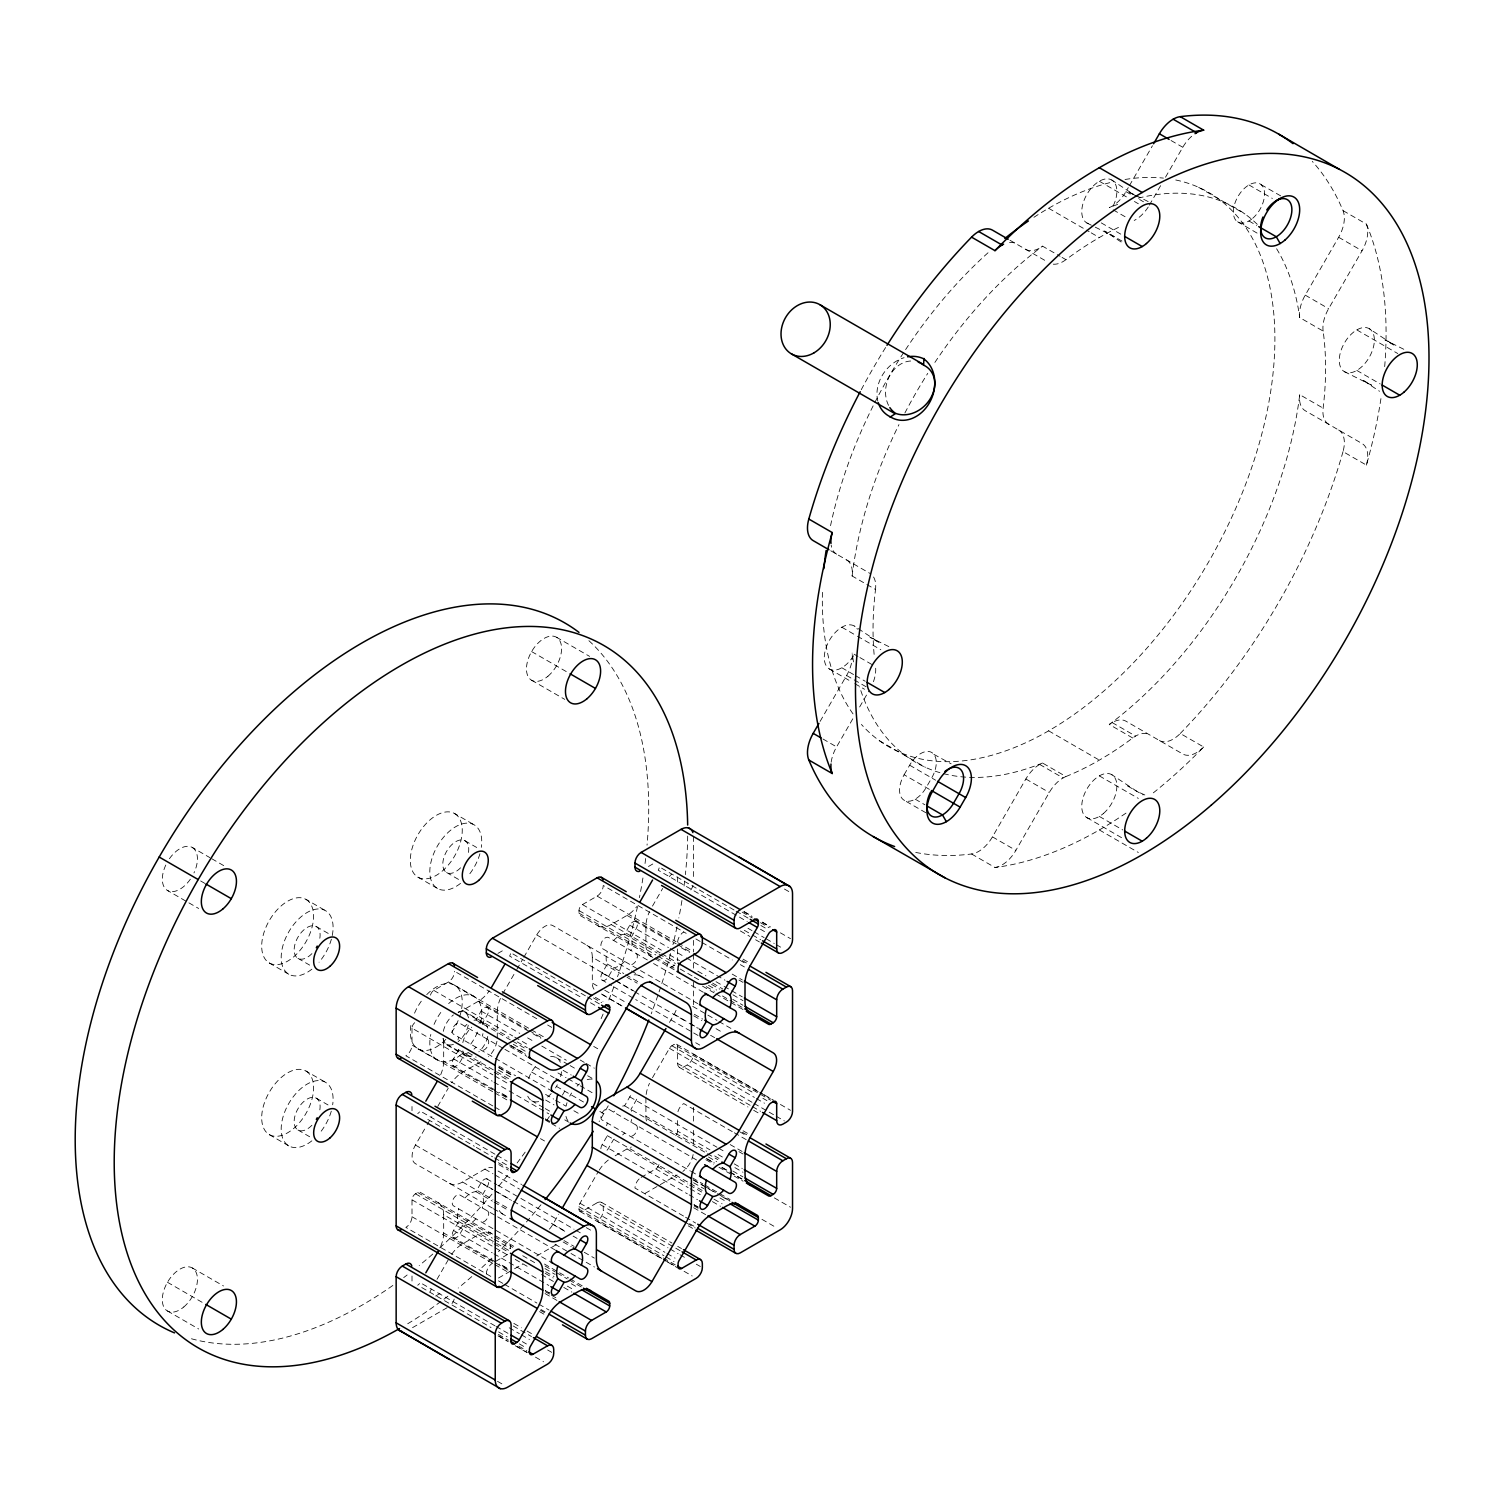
<?xml version="1.0" encoding="UTF-8"?>
<svg xmlns="http://www.w3.org/2000/svg" width="1504" height="1504" viewBox="0 0 1504 1504"><rect width="100%" height="100%" fill="white"/><g stroke="black" fill="none" stroke-linecap="round" stroke-linejoin="round"><path stroke-width="0.75" stroke-dasharray="5 3.75" d="M467.932 1052.913A18.368 10.603 -60 0 1 464.999 1053.496L459.829 1062.463A6.298 3.647 -60 0 1 453.531 1066.11A6.298 3.647 -60 0 1 453.531 1058.816L458.701 1049.867A18.368 10.603 -60 0 1 457.742 1047.047M474.023 1020.276A18.368 10.603 -60 0 1 475.941 1019.994L481.111 1011.045A6.298 3.647 -60 0 1 487.428 1007.398A6.298 3.647 -60 0 1 487.428 1014.692L482.239 1023.641A18.368 10.603 -60 0 1 482.634 1024.506M492.278 1208.032L415.424 1163.664A16.112 9.306 -60 0 1 415.424 1145.052L425.989 1126.759M427.155 1124.729L431.855 1116.588M437.72 1106.436L448.286 1088.125M502.693 993.881L515.609 971.509M516.793 969.478L522.659 959.326M523.824 957.277L536.74 934.924A16.112 9.306 -60 0 1 552.852 925.618L629.706 969.986M475.941 1218.823A18.368 10.603 -60 0 1 464.999 1225.14L459.829 1234.107A6.298 3.647 -60 0 1 453.531 1237.736A6.298 3.647 -60 0 1 453.531 1230.46L458.701 1221.511A18.368 10.603 -60 0 1 458.701 1208.878M464.999 1197.955A18.368 10.603 -60 0 1 475.941 1191.638L481.111 1182.689A6.298 3.647 -60 0 1 487.428 1179.042A6.298 3.647 -60 0 1 487.428 1186.318L482.239 1195.285A18.368 10.603 -60 0 1 482.239 1207.9M624.592 961.376A18.368 10.603 -60 0 1 613.651 967.692L608.481 976.641A6.298 3.647 -60 0 1 602.164 980.288A6.298 3.647 -60 0 1 602.164 972.994L607.334 964.045A18.368 10.603 -60 0 1 607.334 951.412M613.651 940.489A18.368 10.603 -60 0 1 624.592 934.172L629.762 925.223A6.298 3.647 -60 0 1 636.06 921.576A6.298 3.647 -60 0 1 636.06 928.87L630.89 937.819A18.368 10.603 -60 0 1 630.89 950.453M437.006 1279.302L449.452 1257.739M652.473 906.104L662.662 888.469M820.112 721.394L846.602 675.503A27.58 15.924 -60 0 0 852.11 653.074L857.957 656.44M1117.66 204.412A320.014 184.766 -60 0 0 1109.294 207.608A27.58 15.924 -60 0 0 1125.97 191.647L1128.263 187.643M1129.41 185.65L1152.459 145.738M549.355 1229.182A16.112 9.306 -60 0 0 552.852 1224.406L558.717 1214.236M669.468 1022.4L674.168 1014.279A16.112 9.306 -60 0 0 676.18 1009.955M600.867 1148.755A6.298 3.647 -60 0 1 602.164 1144.638L607.334 1135.689A18.368 10.603 -60 0 1 606.638 1133.884M622.656 1106.098A18.368 10.603 -60 0 1 624.592 1105.816L629.762 1096.867A6.298 3.647 -60 0 1 632.018 1094.16M831.167 762.19A27.58 15.924 -60 0 1 836.6 746.886L853.877 716.938M859.649 706.974L868.861 691.013M1149.376 205.146L1160.881 185.199M1165.506 177.209L1182.783 147.279A27.58 15.924 -60 0 1 1192.014 135.98M680.109 1250.708L597.126 1202.786L582.443 1211.246A4.907 2.839 -60 0 1 578.984 1209.254L578.984 1206.697A4.907 2.839 -60 0 1 579.999 1203.275L598.103 1171.917M652.473 1077.729L669.449 1048.344A4.907 2.839 -60 0 1 671.893 1045.75L674.112 1044.472L770.612 1100.195M904.13 774.767L909.638 765.198A22.071 12.746 -60 0 1 931.709 752.47A22.071 12.746 -60 0 1 931.709 777.944L926.201 787.513A22.071 12.746 -60 0 1 904.13 800.241A22.071 12.746 -60 0 1 904.13 774.767L929.472 789.412M915.729 852.43A405.535 234.135 -60 0 0 971.565 853.971A27.58 15.924 -60 0 0 992.452 836.863L1025.86 778.997A27.58 15.924 -60 0 1 1042.535 763.017L1065.941 776.534A320.014 184.766 -60 0 0 1132.7 737.994A27.58 15.924 -60 0 1 1149.376 734.723M1328.634 424.241A27.58 15.924 -60 0 1 1323.125 408.148A320.014 184.766 -60 0 0 1323.125 331.068L1299.719 317.57A27.58 15.924 -60 0 1 1305.228 295.141L1338.635 237.275A27.58 15.924 -60 0 0 1343.016 210.616A405.535 234.135 -60 0 0 1312.278 161.379M971.565 853.971L994.971 867.488A27.58 15.924 -60 0 0 1015.858 850.38L1049.266 792.514A27.58 15.924 -60 0 1 1065.941 776.534M1323.125 331.068A27.58 15.924 -60 0 1 1328.634 308.658L1362.041 250.792A27.58 15.924 -60 0 0 1366.422 224.134L1343.016 210.616M430.501 995.14A4.907 2.839 -60 0 1 433.81 990.403L448.474 981.943A8.686 5.02 -60 0 0 454.622 971.302M497.974 953.367L505.306 949.137M652.811 957.428L579.999 915.41A4.907 2.839 -60 0 1 578.984 913.154L578.984 910.597A4.907 2.839 -60 0 1 582.443 904.581L597.126 896.121A8.686 5.02 -60 0 0 603.254 885.48L686.181 933.345M648.45 866.492L655.782 862.262M458.231 1012.286A26.207 15.134 -60 0 0 462.555 1010.368L478.385 1001.232A26.207 15.134 -60 0 0 489.289 990.854M598.103 925.844A26.207 15.134 -60 0 0 611.207 924.546L627.036 915.41A26.207 15.134 -60 0 0 636.718 906.668M480.829 1061.73L462.555 1072.277A26.207 15.134 -60 0 0 451.67 1082.636M490.812 1276.426L405.854 1227.396A8.686 5.02 -60 0 0 412.002 1216.736L412.002 1199.816A4.907 2.839 -60 0 1 415.48 1193.8L417.698 1192.522A4.907 2.839 -60 0 1 420.142 1192.277L513.729 1246.308M449.452 1183.31A26.207 15.134 -60 0 0 462.555 1182.012L484.89 1169.116A17.522 10.114 -60 0 1 492.616 1167.781M758.148 1091.622L693.438 1054.266A8.686 5.02 -60 0 1 687.29 1064.907L683.737 1066.956A8.686 5.02 -60 0 1 677.59 1063.422L677.59 1046.483A4.907 2.839 -60 0 0 674.112 1044.472M615.155 1155.805L627.036 1148.943A26.207 15.134 -60 0 1 631.36 1147.044M435.634 1296.016L441.142 1292.838M507.656 1254.392A4.907 2.839 -60 0 1 507.13 1254.731L494.308 1262.138L508.39 1270.372M641.118 1177.388L655.782 1168.909A4.907 2.839 -60 0 0 659.166 1163.852M412.528 1327.656L448.474 1306.92M498.501 1278.024L512.601 1269.884M514.612 1268.737L522.659 1264.074M536.74 1255.953L556.875 1244.334M645.103 1193.386L677.063 1174.944M1144.845 794.977L1137.005 791.424L1111.738 774.654M1133.772 194.392L1127.492 191.29L1137.005 196.761L1111.738 179.991M1135.858 195.426L1148.379 201.668M1403.796 349.285L1384.996 339.942L1394.49 345.431L1369.223 328.662A24.835 14.326 -60 0 0 1339.951 354.305A24.835 14.326 -60 0 0 1361.045 367.39A24.835 14.326 -60 0 0 1369.448 328.793M1086.903 223.006L1093.182 226.126M1095.269 227.16L1114.069 236.504M1344.407 371.676L1371.554 385.174L1362.06 379.685L1379.544 391.284M888.808 646.607L870.008 637.282L879.502 642.753L854.234 625.984M933.89 754.369L951.148 763.825M925.806 812.705L904.13 800.241M1261.16 184.691L1280.882 195.971M1257.081 233.101L1236.758 221.238M498.05 1171.014L521.606 1184.494M1198.65 187.342L1244.917 214M635.29 921.313L673.867 943.459M681.575 947.877L689.509 952.464M698.025 1035.448L635.666 999.558M486.638 1007.135L531.1 1032.646M532.942 1033.699L540.876 1038.268M507.111 1097.018L499.065 1092.374M694.002 1204.779L698.025 1207.092M486.638 1178.779L496.696 1184.55M497.824 1185.19L519.35 1197.541M520.854 1198.406L574.02 1229.182M507.111 1268.662L499.065 1264.018M1248.959 184.954L1272.365 198.453M1171.071 140.53L1182.783 147.279M1338.635 237.275L1362.041 250.792M1248.959 220.994L1256.761 225.487M1125.97 191.647L1131.816 195.012M1139.618 199.524L1143.51 201.78M1305.228 295.141L1328.634 308.658M1099.33 181.232L1126.628 197.005M1134.43 201.498L1138.34 203.754M1356.815 329.902L1397.78 353.553M1113.186 209.864L1126.853 217.742M1101.266 222.893L1122.736 235.282M1356.815 370.435L1380.221 383.952M1121.965 241.072L1104.556 231.014L1122.04 242.614M1048.608 208.266L1089.178 231.691M1091.208 232.857L1099.33 237.538M1025.86 249.42A27.58 15.924 -60 0 0 1042.535 246.148L1060.094 256.282M1062.05 257.41L1065.941 259.666A320.014 184.766 -60 0 1 1121.627 225.938M1132.7 737.994L1109.294 724.477A320.014 184.766 -60 0 0 1299.719 394.65L1323.125 408.148M1010.011 240.283L1047.329 261.809M1338.635 430.012A27.58 15.924 -60 0 1 1343.016 451.614L1366.422 465.112A405.535 234.135 -60 0 0 1381.368 395.74M1159.377 740.494A27.58 15.924 -60 0 0 1180.264 733.482L1203.67 746.999A405.535 234.135 -60 0 1 1152.421 793.567M830.753 550.765L870.008 573.438M1112.17 722.578L1135.576 736.076M846.602 559.92A27.58 15.924 -60 0 1 852.11 575.994L875.516 589.512A320.014 184.766 -60 0 0 874.238 655.688M1048.608 730.831L1099.33 760.122M1127.492 785.934L1143.096 794.958M841.826 627.224L855.475 635.102M857.43 636.23L880.836 649.747M1099.33 775.895L1138.34 798.417M859.912 657.568L873.561 665.464M1039.659 764.427L1063.065 777.944M841.826 667.757L853.539 674.525M855.475 675.653L865.232 681.274M1099.33 816.428L1122.736 829.945M846.602 675.503L868.071 687.892M1025.86 778.997L1049.266 792.514M829.418 668.998L850.869 681.387M854.78 683.643L864.518 689.264M1086.903 817.668L1122.022 837.935M1099.33 829.945L1138.34 852.467M909.638 765.198L935.62 780.2M822.951 738.99L836.6 746.886M992.452 836.863L1015.858 850.38M915.165 799.15L924.904 804.79M556.442 637.226L589.606 656.383M531.608 651.57L568.681 672.965M531.608 680.24L564.771 699.379M784.449 889.052L790.521 892.549M743.991 911.518L751.605 915.917M762.321 922.102L769.954 926.502M743.991 911.819L752.094 916.481M762.208 922.328L770.292 926.99M780.407 932.837L790.521 938.665M742.168 912.12L752.282 917.966M760.498 922.704L769.164 927.724M734.084 910.014L659.26 866.812A4.907 2.839 -60 0 1 658.244 870.233L747.225 921.614M736.095 911.18L748.748 918.493M760.892 925.486L766.946 929.002M760.46 929.246L764.502 931.578M747.958 928.288L752.019 930.619M754.03 931.784L764.145 937.631M766.175 938.797L774.259 943.478M776.271 944.644L782.343 948.14M744.33 930.299L750.458 933.852M752.414 934.98L760.573 939.699M740.363 930.957L749.894 936.466M755.61 939.756L759.426 941.955M743.089 959.157L748.804 962.447M742.356 960.605L746.398 962.936M739.874 960.229L746.022 963.782M695.863 938.947L700.338 941.523M701.936 942.444L732.26 959.966M740.363 964.628L744.405 966.959M454.64 813.57A36.716 21.206 -60 0 1 443.003 870.459A36.716 21.206 -60 0 1 411.194 852.091A36.716 21.206 -60 0 1 454.64 813.57L474.136 824.831M597.126 896.121L675.992 941.654M678.022 942.82L692.178 950.998M732.185 974.103L742.299 979.95M627.036 915.41L676.255 943.835M677.59 944.606L690.411 952.013M738.953 980.025L742.995 982.375M629.762 925.223L668.415 947.539M670.201 948.573L684.602 956.882M686.388 957.916L725.041 980.232M582.443 904.581L661.328 950.133M669.412 954.796L679.526 960.642M697.8 971.189L705.902 975.87M716.017 981.698L722.07 985.195M724.101 986.38L742.299 996.87M611.207 924.546L660.068 952.765M661.76 953.743L676.255 962.109M712.652 983.127L722.766 988.974M732.88 994.802L742.995 1000.649M464.962 840.736L476.674 847.485M624.592 934.172L657.173 953.01M658.959 954.025L675.39 963.5M711.542 984.387L719.871 989.2M578.984 910.597L655.838 954.965M657.85 956.13L674.036 965.474M680.184 969.027L692.31 976.04M694.34 977.205L700.413 980.702M708.497 985.364L716.581 990.046M732.768 999.389L742.882 1005.217M578.984 913.154L653.808 956.356M655.838 957.522L674.036 968.031M706.278 986.643L714.362 991.324M722.465 995.986L742.675 1007.661M654.729 958.537L675.616 970.606M702.481 986.116L714.043 992.79M715.96 993.9L743.108 1009.579M647.34 959.947L608.481 937.5A6.298 3.647 -60 0 0 602.164 941.147A6.298 3.647 -60 0 0 602.164 948.441L698.345 1003.958M653.544 963.538L703.703 992.49M631.379 970.964L646.231 979.536M692.724 1006.364L716.976 1020.389M719.006 1021.554L731.884 1028.98M607.334 964.045L623.765 973.52M625.777 974.686L639.933 982.864M694.303 1014.26L702.631 1019.054M446.613 872.527L460.262 880.423M586.88 945.264A26.207 15.134 -60 0 1 592.313 957.277L620.626 973.614M627.036 977.318L637.151 983.146M693.776 1015.839L701.86 1020.52M716.017 1028.68L722.089 1032.195M536.74 934.924L613.594 979.292M615.606 980.458L633.804 990.967M674.168 1014.279L688.324 1022.438M690.355 1023.622L698.439 1028.285M710.565 1035.297L714.626 1037.628M602.164 972.994L614.309 980.006M616.32 981.172L632.752 990.647M634.538 991.681L687.347 1022.175M689.133 1023.209L697.461 1028.022M417.924 877.17L437.42 888.432M592.313 957.277L592.313 983.052L598.385 986.549M604.702 990.196L626.942 1003.055M695.713 1042.742L699.755 1045.073M595.34 997.34L602.972 1001.739M676.574 1044.227L762.321 1093.746M764.239 1094.837L773.752 1100.345M760.178 1092.788L770.292 1098.634M780.407 1104.462L790.521 1110.309M593.516 997.942L601.619 1002.623M585.432 995.836L510.608 952.634A4.907 2.839 -60 0 1 509.593 956.055L582.405 998.092M587.462 997.002L599.588 1004.014M671.893 1045.75L754.82 1093.634M762.904 1098.296L766.946 1100.627M590.489 1002.754L596.562 1006.251M669.449 1048.344L754.388 1097.394M756.399 1098.559L764.502 1103.222M687.29 1064.907L752.019 1102.263M754.03 1103.428L774.259 1115.103M776.271 1116.269L784.374 1120.95M677.59 1063.422L750.458 1105.496M752.414 1106.624L760.573 1111.324M679.376 1067.389L747.996 1107M753.711 1110.309L759.426 1113.599M743.089 1130.801L748.804 1134.091M593.704 1046.427L597.746 1048.758M742.356 1132.23L748.428 1135.746M739.874 1131.873L746.022 1135.426M456.633 972.468L539.56 1020.332M547.644 1025.014L551.686 1027.345M732.26 1131.61L683.737 1103.579A8.686 5.02 -60 0 0 677.646 1113.129M734.29 1132.775L746.416 1139.769M305.989 899.392A36.716 21.206 -60 0 1 294.352 956.262A36.716 21.206 -60 0 1 262.561 937.913A36.716 21.206 -60 0 1 305.989 899.392L325.503 910.653M454.64 985.214L474.136 996.475M448.474 981.943L529.37 1028.642M531.382 1029.808L545.538 1037.986M730.173 1144.582L742.299 1151.575M478.385 1001.232L526.926 1029.262M528.938 1030.428L541.76 1037.835M580.187 1060.019L584.229 1062.35M586.259 1063.516L594.343 1068.178M738.953 1151.669L742.995 1154M481.111 1011.045L519.782 1033.361M527.622 1037.892L533.939 1041.539M541.778 1046.07L566.294 1060.226M629.762 1096.867L716.957 1147.214M718.743 1148.248L725.041 1151.876M169.407 858.746A24.835 14.326 -60 0 1 192.286 847.466L209.846 857.618M211.801 858.746L225.45 866.624M556.442 1057.726L568.155 1064.475M570.091 1065.603L575.957 1068.987M587.65 1075.736L593.516 1079.12M433.81 990.403L512.676 1035.936M514.706 1037.121L528.863 1045.28M677.59 1120.574L677.59 1131.158L709.944 1149.846M718.028 1154.508L724.101 1158.005M734.215 1163.852L742.299 1168.514M462.555 1010.368L509.066 1037.234M517.169 1041.896L527.284 1047.743M645.912 1097.958L645.912 1116.231L706.598 1151.274M714.682 1155.937L720.754 1159.434M734.911 1167.612L742.995 1172.274M316.31 926.558L329.978 934.435M464.962 1012.38L484.476 1023.641M475.941 1019.994L510.326 1039.847M512.338 1041.012L526.738 1049.322M563.135 1070.34L571.238 1075.022M624.592 1105.816L705.714 1152.666M707.5 1153.7L717.859 1159.678M513.259 1044.284L525.385 1051.296M708.497 1157.008L716.581 1161.69M732.768 1171.014L742.882 1176.861M511.228 1045.675L525.385 1053.853M706.278 1158.287L714.362 1162.968M722.465 1167.63L742.675 1179.305M509.405 1044.923L525.592 1054.266M557.946 1072.954L566.03 1077.616M568.061 1078.782L578.175 1084.628M580.187 1085.794L594.343 1093.972M707.594 1159.358L713.667 1162.855M721.751 1167.536L727.823 1171.033M729.835 1172.199L741.98 1179.211M774.334 1197.88L790.521 1207.223M510.006 1046.634L526.776 1056.316M705.846 1159.697L713.498 1164.115M718.987 1167.292L743.108 1181.204M502.956 1048.232L459.829 1023.322A6.298 3.647 -60 0 0 453.531 1026.969A6.298 3.647 -60 0 0 453.531 1034.244L549.881 1089.874M504.912 1049.341L554.149 1077.785M696.559 1159.998L608.481 1109.144A6.298 3.647 -60 0 0 602.164 1112.791A6.298 3.647 -60 0 0 602.164 1120.066L690.43 1171.033M200.634 880.949L206.48 884.333M531.608 1072.051L549.167 1082.184M556.442 1086.396L583.759 1102.15M599.833 1111.437L603.743 1113.693M691.163 1171.447L698.345 1175.602M498.802 1066.054L515.571 1075.736M692.724 1178.008L702.819 1183.855M704.756 1184.964L730.06 1199.572M499.046 1067.558L513.202 1075.717M545.557 1094.404L553.641 1099.067M555.672 1100.251L565.786 1106.079M573.87 1110.76L579.942 1114.257M693.194 1179.644L703.289 1185.472M705.32 1186.656L715.434 1192.484M717.446 1193.65L729.59 1200.662M761.945 1219.33L776.102 1227.508M498.595 1067.596L512.751 1075.755M693.626 1180.208L713.855 1191.882M721.939 1196.545L730.042 1201.207M468.064 1052.518L476.148 1057.199M498.388 1070.04L510.533 1077.033M693.626 1182.764L703.74 1188.592M719.927 1197.936L725.981 1201.433M458.701 1049.867L509.499 1079.195M545.67 1100.063L553.998 1104.876M607.334 1135.689L688.475 1182.52M690.261 1183.554L702.631 1190.698M297.961 958.349L309.655 965.117M446.613 1044.171L466.108 1055.432M443.154 1038.38A26.207 15.134 -60 0 1 443.68 1043.08L492.203 1071.111M494.233 1072.277L508.39 1080.455M627.036 1148.943L687.704 1183.986M689.716 1185.152L701.86 1192.146M713.986 1199.158L722.089 1203.82M414.709 1022.701A4.907 2.839 -60 0 0 412.002 1028.172L492.898 1074.871M494.929 1076.037L507.055 1083.049M655.782 1168.909L688.136 1187.596M690.167 1188.762L700.281 1194.608M712.407 1201.602L720.491 1206.283M165.797 865.026A24.835 14.326 -60 0 0 167.47 890.481L186.966 901.742M188.921 902.87L198.678 908.491M531.608 1100.721L543.32 1107.489M545.275 1108.617L551.122 1111.982M564.771 1119.878L568.681 1122.116M453.531 1058.816L492.184 1081.15M493.97 1082.166L548.81 1113.844M602.164 1144.638L687.347 1193.819M689.133 1194.853L697.461 1199.666M443.68 1043.08L443.68 1061.373L492.898 1089.78M494.233 1090.55L508.39 1098.728M545.482 1120.142L549.524 1122.473M551.536 1123.638L559.638 1128.32M694.115 1205.964L698.157 1208.295M412.002 1028.172L412.002 1045.111L492.898 1091.81M494.929 1092.976L507.055 1099.988M693.701 1207.75L705.827 1214.743M269.272 962.992L288.787 974.254M417.924 1048.814L437.42 1060.076A36.716 21.206 -60 0 0 462.931 1052.969M492.823 1105.948L405.854 1055.752A8.686 5.02 -60 0 0 412.002 1045.111M494.854 1107.113L500.907 1110.629M683.512 1216.04L634.97 1188.028A8.686 5.02 -60 0 1 639.313 1178.741M685.523 1217.225L695.638 1223.053M689.584 1223.673L695.713 1227.226M540.462 1138.641L544.504 1140.972M687.084 1223.297L695.168 1227.96M688.23 1225.835L693.946 1229.125M601.468 1202.354L671.968 1243.056M677.684 1246.365L681.5 1248.564M597.126 1202.786A8.686 5.02 -60 0 1 603.254 1206.34L603.254 1210.457L667.983 1247.812M669.994 1248.978L678.097 1253.659M680.109 1254.825L686.181 1258.322M696.296 1264.168L700.338 1266.5M494.966 1154.188L420.142 1110.986A4.907 2.839 -60 0 1 417.698 1113.562M496.997 1155.354L507.111 1161.182M579.999 1203.275L664.937 1252.306M666.968 1253.471L675.052 1258.152M427.794 1119.408L474.324 1146.255M476.336 1147.42L492.522 1156.764M494.534 1157.93L506.679 1164.942M578.984 1206.697L663.922 1255.727M665.952 1256.893L674.036 1261.574M498.388 1162.724L508.502 1168.552M578.984 1209.254L661.892 1257.118M663.339 1257.964L675.484 1264.958M661.835 1258.453L597.126 1221.098A8.686 5.02 -60 0 0 603.254 1210.457M663.847 1259.619L673.961 1265.466M684.076 1271.294L692.178 1275.975M498.783 1164.604L508.314 1170.112M579.999 1211.491L665.764 1261.01M667.663 1262.1L679.094 1268.718M484.89 1169.116L492.974 1173.797M495.004 1174.962L519.519 1189.119M586.259 1227.64L592.332 1231.156M305.989 1071.036A36.716 21.206 -60 0 1 294.352 1127.906A36.716 21.206 -60 0 1 262.561 1109.557A36.716 21.206 -60 0 1 305.989 1071.036L325.503 1082.297M481.111 1182.689L511.68 1200.342M513.466 1201.358L566.294 1231.87M415.424 1145.052L492.278 1189.42M494.29 1190.585L510.476 1199.929M552.852 1224.406L564.996 1231.4M573.08 1236.081L577.122 1238.412M462.555 1182.012L492.898 1199.534M494.91 1200.7L509.405 1209.066M564.019 1240.593L574.133 1246.421M584.229 1252.268L594.343 1258.096M316.31 1098.202L328.022 1104.951M475.941 1191.638L492.353 1201.113M494.139 1202.147L508.54 1210.457M563.135 1241.984L571.238 1246.647M493.556 1208.765L508.446 1217.375M554.938 1244.222L566.933 1251.14M571.031 1253.509L594.456 1267.026M555.051 1249.937L459.829 1194.966A6.298 3.647 -60 0 0 453.531 1198.613A6.298 3.647 -60 0 0 453.531 1205.888L549.881 1261.518M544.467 1264.056L568.568 1277.968M570.26 1278.945L583.251 1286.446M417.698 1192.522L492.522 1235.724M494.534 1236.89L512.751 1247.399M544.993 1266.011L555.108 1271.858M557.119 1273.023L567.234 1278.87M569.264 1280.036L581.39 1287.029M415.48 1193.8L492.334 1238.168M494.346 1239.334L510.533 1248.677M522.734 1255.727L534.879 1262.74M544.993 1268.586L555.108 1274.414M571.276 1283.758L577.348 1287.255M458.701 1221.511L509.499 1250.839M545.67 1271.707L553.998 1276.52M297.961 1129.993L309.655 1136.742M438.247 1202.73A26.207 15.134 -60 0 1 443.68 1214.724L492.541 1242.943M494.233 1243.921L508.728 1252.287M545.125 1273.305L553.209 1277.968M567.365 1286.146L573.438 1289.642M412.002 1199.816L492.898 1246.515M494.929 1247.681L507.055 1254.693M515.233 1259.412L527.359 1266.406M541.515 1274.584L553.66 1281.596M563.774 1287.424L571.858 1292.105M453.531 1230.46L492.184 1252.776M493.97 1253.81L548.81 1285.469M443.68 1214.724L443.68 1232.998L492.898 1261.424M545.482 1291.786L549.524 1294.117M551.536 1295.282L557.608 1298.779M412.002 1216.736L492.898 1263.454M494.929 1264.62L507.055 1271.613M545.05 1293.553L557.194 1300.565M269.272 1134.636L288.787 1145.898M498.463 1280.844L502.938 1283.438M504.536 1284.36L536.89 1303.028M538.902 1304.194L549.016 1310.04M540.932 1309.495L545.05 1311.864M540.462 1310.285L544.504 1312.616M539.579 1311.638L545.294 1314.947M513.804 1323.388L521.418 1327.788M527.133 1331.078L532.848 1334.386M513.184 1325.964L531.476 1336.53M509.217 1327.788L519.331 1333.634M521.362 1334.8L529.446 1339.481M547.644 1349.99L551.686 1352.322M494.966 1325.814L420.142 1282.611A4.907 2.839 -60 0 1 417.698 1285.206M496.076 1326.453L508.202 1333.465M522.358 1341.643L526.4 1343.974M421.74 1287.537L491.018 1327.543M498.595 1331.905L507.186 1336.887M519.331 1343.88L525.385 1347.396M498.388 1334.368L508.502 1340.196M518.748 1346.118L526.832 1350.78M499.027 1336.097L507.13 1340.778M517.226 1346.606L527.34 1352.453M535.443 1357.116L543.527 1361.797M498.05 1335.815L508.314 1341.737M515.214 1345.723L526.644 1352.322M497.523 1381.349L503.596 1384.846M192.286 1267.966L223.513 1285.976M167.47 1282.292L206.48 1304.814M167.47 1310.962L198.678 1328.991M879.22 740.607L925.449 767.341M601.544 979.743L611.583 985.571M613.594 986.737L634.162 998.694M602.502 994.652L622.036 1006.026M452.911 1065.565L497.222 1091.302M575.976 1230.328L581.841 1233.712M452.911 1237.19L497.222 1262.946M601.431 994.012L621.453 1005.668M694.152 1204.798L698.1 1207.092M502.11 1093.596L508.089 1097.093M502.11 1265.24L508.089 1268.737M693.438 836.506L693.438 878.016M693.438 940.395L693.438 952.013M693.438 954.344L693.438 968.275M693.438 982.225L693.438 1005.462M693.438 1107.376L693.438 1121.213M693.438 1130.425L693.438 1146.574M677.59 876.964L677.59 883.299M677.59 948.93L677.59 959.514A4.907 2.839 -60 0 1 677.439 960.793M497.279 1037.929L497.279 1012.136A26.207 15.134 -60 0 1 500.813 997.528M412.002 1106.493L412.002 1110.723M412.002 1276.012L412.002 1282.367M588.91 640.685A405.535 234.135 -60 0 1 647.04 845.173M645.648 858.521A405.535 234.135 -60 0 1 644.84 864.969M642.941 877.96A405.535 234.135 -60 0 1 639.388 897.681M637.527 906.517A405.535 234.135 -60 0 1 617.524 976.698M613.764 987.094A405.535 234.135 -60 0 1 608.18 1001.645M603.085 1014.072A405.535 234.135 -60 0 1 600.434 1020.276M564.714 1091.171A405.535 234.135 -60 0 1 562.421 1095.1M549.374 1116.494A405.535 234.135 -60 0 1 545.689 1122.228M525.178 1152.102A405.535 234.135 -60 0 1 517.132 1162.949M507.544 1175.32A405.535 234.135 -60 0 1 497.711 1187.389M491.996 1194.138A405.535 234.135 -60 0 1 439.544 1248.076M432.795 1254.054A405.535 234.135 -60 0 1 419.184 1265.522M407.152 1274.978A405.535 234.135 -60 0 1 403.711 1277.592M392.845 1285.45A405.535 234.135 -60 0 1 190.876 1338.598M192.286 847.466A24.835 14.326 -60 0 1 193.96 872.94M190.35 879.201A24.835 14.326 -60 0 1 167.47 890.481M550.596 1056.635A24.835 14.326 -60 0 1 560.315 1062.238M561.443 1071.75A24.835 14.326 -60 0 1 560.541 1076.582M557.326 1084.798A24.835 14.326 -60 0 1 555.502 1087.937M551.197 1093.596A24.835 14.326 -60 0 1 544.993 1098.916M538.658 1101.624A24.835 14.326 -60 0 1 527.754 1096.209M528.562 1078.556A24.835 14.326 -60 0 1 535.725 1066.167M687.685 836.036A405.535 234.135 -60 0 1 685.373 874.632M684.658 881.043A405.535 234.135 -60 0 1 683.85 887.492M681.951 900.482A405.535 234.135 -60 0 1 678.83 918.004M677.026 926.84A405.535 234.135 -60 0 1 672.927 944.625M670.634 953.555A405.535 234.135 -60 0 1 651.232 1013.79M608.236 1105.778A405.535 234.135 -60 0 1 599.118 1121.552M540.951 1204.779A405.535 234.135 -60 0 1 498.501 1251.685M491.902 1258.152A405.535 234.135 -60 0 1 480.227 1269.075M471.805 1276.576A405.535 234.135 -60 0 1 458.194 1288.044M447.891 1296.185A405.535 234.135 -60 0 1 405.253 1325.231M567.892 1120.743A24.835 14.326 -60 0 1 565.974 1116.363M566.143 1106.023A24.835 14.326 -60 0 1 567.008 1102.733M569.753 1096.172A24.835 14.326 -60 0 1 571.576 1093.032M577.066 1086.132A24.835 14.326 -60 0 1 579.548 1083.914M587.18 1079.665A24.835 14.326 -60 0 1 594.024 1079.59M478.855 1023.058A18.368 10.603 -60 0 1 487.766 1028.21M487.766 1036.463A18.368 10.603 -60 0 1 478.855 1051.879M471.711 1056.015A18.368 10.603 -60 0 1 462.818 1050.864M462.818 1042.61A18.368 10.603 -60 0 1 471.711 1027.194M460.506 883.393A36.716 21.206 -60 0 1 429.862 873.429A36.716 21.206 -60 0 1 457.366 825.79A36.716 21.206 -60 0 1 481.318 847.354M479.926 853.727A36.716 21.206 -60 0 1 467.706 876.381M460.562 867.808A18.368 10.603 -60 0 1 442.909 865.947A18.368 10.603 -60 0 1 457.404 840.83A18.368 10.603 -60 0 1 467.857 855.174M311.854 969.196A36.716 21.206 -60 0 1 281.944 949.795A36.716 21.206 -60 0 1 323.228 909.638A36.716 21.206 -60 0 1 319.055 962.203M311.911 953.63A18.368 10.603 -60 0 1 294.314 952.22A18.368 10.603 -60 0 1 307.925 927.047A18.368 10.603 -60 0 1 319.619 939.38M311.854 1140.84A36.716 21.206 -60 0 1 281.229 1130.876A36.716 21.206 -60 0 1 308.715 1083.256A36.716 21.206 -60 0 1 332.666 1104.801M331.275 1111.193A36.716 21.206 -60 0 1 319.055 1133.847M311.911 1125.274A18.368 10.603 -60 0 1 294.314 1123.864A18.368 10.603 -60 0 1 307.925 1098.672A18.368 10.603 -60 0 1 319.619 1111.005M448.643 1003.582A36.716 21.206 -60 0 1 475.02 997.039A36.716 21.206 -60 0 1 479.926 1025.371M477.52 1032.139A36.716 21.206 -60 0 1 469.981 1045.167M437.42 1060.076A36.716 21.206 -60 0 1 430.821 1034.432M434.054 1024.412A36.716 21.206 -60 0 1 441.574 1011.384M426.722 994.652A36.716 21.206 -60 0 1 459.322 989.914A36.716 21.206 -60 0 1 450.486 1033.906M445.842 1039.377A36.716 21.206 -60 0 1 418.845 1049.284A36.716 21.206 -60 0 1 411.306 1023.171M414.54 1013.151A36.716 21.206 -60 0 1 422.06 1000.122M458.137 1012.173A18.368 10.603 -60 0 1 468.703 1019.468M468.27 1025.183A18.368 10.603 -60 0 1 458.137 1041.652M453.418 1044.378A18.368 10.603 -60 0 1 443.022 1038.362M443.304 1031.349A18.368 10.603 -60 0 1 453.418 1014.899M593.967 989.237A17.522 10.114 -60 0 1 592.313 983.052M443.68 1061.373A26.207 15.134 -60 0 1 440.127 1075.98M443.68 1232.998A26.207 15.134 -60 0 1 440.127 1247.624M454.189 1299.118A8.686 5.02 -60 0 1 451.144 1304.664M430.426 1291.522A4.907 2.839 -60 0 1 431.347 1289.097M451.67 1254.28A26.207 15.134 -60 0 1 462.555 1243.902L478.385 1234.765A26.207 15.134 -60 0 1 491.488 1233.468M509.593 1243.921A4.907 2.839 -60 0 1 510.608 1246.177L510.608 1248.734A4.907 2.839 -60 0 1 510.364 1250.332M486.337 1273.85A8.686 5.02 -60 0 1 492.466 1263.21M599.175 1170.168A26.207 15.134 -60 0 1 608.312 1160.035M693.137 1154.546A17.522 10.114 -60 0 1 682.891 1171.409M677.59 1131.158A4.907 2.839 -60 0 1 674.882 1136.61M646.438 1120.931A26.207 15.134 -60 0 1 645.912 1116.231M646.156 1094.48A26.207 15.134 -60 0 1 649.465 1083.331M677.608 942.049A8.686 5.02 -60 0 1 683.737 931.935M674.882 964.985A4.907 2.839 -60 0 1 674.112 965.53L671.893 966.809A4.907 2.839 -60 0 1 669.449 967.053M651.345 956.6A26.207 15.134 -60 0 1 645.912 944.606L645.912 926.314A26.207 15.134 -60 0 1 649.465 911.706M669.449 876.7A4.907 2.839 -60 0 1 671.63 874.294M693.006 885.461A8.686 5.02 -60 0 1 689.96 891.026M487.428 1210.889A6.298 3.647 -60 0 1 487.428 1218.184A6.298 3.647 -60 0 1 481.111 1221.812M631.605 1111.268A18.368 10.603 -60 0 0 630.89 1109.463L636.06 1100.514A6.298 3.647 -60 0 0 637.339 1096.792M631.605 1119.465A18.368 10.603 -60 0 1 630.89 1122.097M624.592 1133.02A18.368 10.603 -60 0 1 622.656 1134.937M614.591 1139.242A18.368 10.603 -60 0 1 613.651 1139.318L608.481 1148.285A6.298 3.647 -60 0 1 605.247 1151.65M606.638 1125.688A18.368 10.603 -60 0 1 607.334 1123.056M613.651 1112.133A18.368 10.603 -60 0 1 614.591 1111.136M636.06 1125.067A6.298 3.647 -60 0 1 636.06 1132.362A6.298 3.647 -60 0 1 629.762 1135.99M482.953 1033.643A18.368 10.603 -60 0 1 482.239 1036.275M475.941 1047.198A18.368 10.603 -60 0 1 474.023 1049.134M457.987 1039.866A18.368 10.603 -60 0 1 458.701 1037.234M464.999 1026.311A18.368 10.603 -60 0 1 466.936 1024.374M487.428 1039.245A6.298 3.647 -60 0 1 487.428 1046.54A6.298 3.647 -60 0 1 481.111 1050.168M636.06 953.442A6.298 3.647 -60 0 1 636.06 960.718A6.298 3.647 -60 0 1 629.762 964.365M496.959 1041.276A17.522 10.114 -60 0 1 488.537 1056.635M502.693 1214.048A26.207 15.134 -60 0 1 498.181 1208.144M634.124 974.855A26.207 15.134 -60 0 1 640.14 976.021M1366.422 224.134A405.535 234.135 -60 0 1 1384.676 366.713M1125.988 813.119A405.535 234.135 -60 0 1 994.971 867.488M1203.67 746.999A27.58 15.924 -60 0 1 1182.783 754.012L1125.97 721.206A27.58 15.924 -60 0 0 1109.294 724.477M1343.016 451.614A405.535 234.135 -60 0 1 1180.264 733.482M861.247 389.724A405.535 234.135 -60 0 1 885.8 347.198M1366.422 465.112A27.58 15.924 -60 0 0 1362.041 443.53L1305.228 410.724A27.58 15.924 -60 0 1 1299.719 394.65M1088.595 223.739A24.835 14.326 -60 0 1 1085.305 197.4A24.835 14.326 -60 0 1 1109.708 179.164A24.835 14.326 -60 0 1 1113.599 205.052M853.539 655.819A24.835 14.326 -60 0 1 827.802 667.776A24.835 14.326 -60 0 1 832.502 635.703A24.835 14.326 -60 0 1 857.449 629.217M1175.752 179.991A320.014 184.766 -60 0 1 1208.614 561.932A320.014 184.766 -60 0 1 861.416 724.439M853.031 713.892A320.014 184.766 -60 0 1 822.481 590.564M830.546 525.667A320.014 184.766 -60 0 1 989.764 251.206M1033.925 217.29A320.014 184.766 -60 0 1 1113.787 181.702M1125.011 179.484A320.014 184.766 -60 0 1 1163.438 178.111M1138.284 198.133A320.014 184.766 -60 0 1 1257.306 224.378M1276.614 248.762A320.014 184.766 -60 0 1 1299.719 317.57M1042.535 763.017A320.014 184.766 -60 0 1 859.611 686.914M853.52 661.91A320.014 184.766 -60 0 1 852.11 653.074M852.11 575.994A320.014 184.766 -60 0 1 898.96 424.617M904.882 412.998A320.014 184.766 -60 0 1 927.761 373.349M934.886 362.408A320.014 184.766 -60 0 1 1042.535 246.148M877.81 401.098A33.671 27.392 -51.7 0 1 904.092 357.689M836.6 554.149A27.58 15.924 -60 0 1 831.167 545.125M1009.541 242.426A27.58 15.924 -60 0 1 1015.858 243.648M1148.248 206.988A27.58 15.924 -60 0 1 1134.204 220.449M873.58 577.01A27.58 15.924 -60 0 1 875.516 589.512M1065.941 259.666A27.58 15.924 -60 0 1 1052.838 264.14M888.544 405.366A28.369 22.936 -73.4 0 1 889.466 376.244A28.369 22.936 -73.4 0 1 911.687 360.979M875.685 668.227A27.58 15.924 -60 0 1 872.828 683.267M549.374 1121.27L545.35 1118.957L549.468 1121.27M549.374 1292.914L545.35 1290.601L549.468 1292.914M547.945 676.236A24.835 14.326 -60 0 0 556.894 637.508A24.835 14.326 -60 0 0 527.246 662.474A24.835 14.326 -60 0 0 547.945 676.236M183.808 1306.957A24.835 14.326 -60 0 0 192.738 1268.229A24.835 14.326 -60 0 0 163.09 1293.196A24.835 14.326 -60 0 0 183.808 1306.957M1103.56 813.382A24.835 14.326 -60 0 0 1111.964 774.786A24.835 14.326 -60 0 0 1082.448 800.297A24.835 14.326 -60 0 0 1103.56 813.382M1252.719 218.287A22.071 12.746 -60 0 0 1260.202 183.977A22.071 12.746 -60 0 0 1233.957 206.65A22.071 12.746 -60 0 0 1252.719 218.287"/><path stroke-width="1.5" d="M923.964 358.46L923.606 364.57L819.83 304.654M425.801 1101.191L437.119 1081.583M491.488 987.395L505.062 963.895M425.801 1272.816L438.247 1251.272M640.14 901.592L652.586 880.028M510.533 1169.717L514.575 1172.067L516.793 1170.789A4.907 2.839 -60 0 0 519.237 1168.194L537.342 1136.836A26.207 15.134 -60 0 0 542.775 1118.581L542.775 1100.308A26.207 15.134 -60 0 0 537.342 1088.294L519.143 1077.785M528.336 1057.199L548.546 1068.893A26.207 15.134 -60 0 0 561.65 1067.577L577.48 1058.44A26.207 15.134 -60 0 0 590.583 1044.622L608.688 1013.264A4.907 2.839 -60 0 0 609.703 1009.842L609.703 1007.285A4.907 2.839 -60 0 0 606.244 1005.292L591.561 1013.752A8.686 5.02 -60 0 1 585.432 1010.199L486.337 952.991L486.337 948.874A8.686 5.02 -60 0 1 492.466 938.233L597.126 877.81A8.686 5.02 -60 0 1 603.104 879.878M557.796 1094.442A18.368 10.603 -60 0 0 557.796 1107.076L552.626 1116.024A6.298 3.647 -60 0 0 552.626 1123.319A6.298 3.647 -60 0 0 558.924 1119.672L564.094 1110.723A18.368 10.603 -60 0 0 575.036 1104.406M581.352 1093.483A18.368 10.603 -60 0 0 581.352 1080.85L586.522 1071.901A6.298 3.647 -60 0 0 586.522 1064.606A6.298 3.647 -60 0 0 580.206 1068.254L575.036 1077.221A18.368 10.603 -60 0 0 564.094 1083.519M894.617 846.526A405.535 234.135 -60 0 1 808.814 760.009A27.58 15.924 -60 0 1 813.194 733.369L818.947 723.386M1153.606 143.745L1159.377 133.762A27.58 15.924 -60 0 1 1180.264 116.654A405.535 234.135 -60 0 1 1293.008 143.651M562.252 1208.144L586.88 1165.45A26.207 15.134 -60 0 0 592.313 1147.195L592.313 1121.401A17.522 10.114 -60 0 1 604.702 1099.95L627.036 1087.054A26.207 15.134 -60 0 0 640.14 1073.217L665.952 1028.51M510.533 1341.361L514.575 1343.692L516.793 1342.414A4.907 2.839 -60 0 0 519.237 1339.838L537.342 1308.48A26.207 15.134 -60 0 0 542.775 1290.225L542.775 1271.933A26.207 15.134 -60 0 0 537.342 1259.938L519.143 1249.429M676.969 971.396L697.198 983.071A26.207 15.134 -60 0 0 710.302 981.774L726.131 972.637A26.207 15.134 -60 0 0 739.235 958.8L757.339 927.442A4.907 2.839 -60 0 0 758.354 924.02L758.354 921.463A4.907 2.839 -60 0 0 754.876 919.47L740.212 927.93A8.686 5.02 -60 0 1 734.065 924.377L634.97 867.169L634.97 863.052A8.686 5.02 -60 0 1 641.118 852.411L681.049 829.362A17.522 10.114 -60 0 1 692.893 832.614M557.796 1266.086A18.368 10.603 -60 0 0 557.796 1278.72L552.626 1287.668A6.298 3.647 -60 0 0 552.626 1294.963A6.298 3.647 -60 0 0 558.924 1291.316L564.094 1282.348A18.368 10.603 -60 0 0 575.036 1276.05M581.352 1265.127A18.368 10.603 -60 0 0 581.352 1252.494L586.522 1243.545A6.298 3.647 -60 0 0 586.522 1236.25A6.298 3.647 -60 0 0 580.206 1239.898L575.036 1248.846A18.368 10.603 -60 0 0 564.094 1255.163M706.448 1008.639A18.368 10.603 -60 0 0 706.448 1021.254L701.278 1030.221A6.298 3.647 -60 0 0 701.278 1037.497A6.298 3.647 -60 0 0 707.576 1033.85L712.746 1024.901A18.368 10.603 -60 0 0 723.687 1018.584M729.985 1007.661A18.368 10.603 -60 0 0 729.985 995.028L735.155 986.079A6.298 3.647 -60 0 0 735.155 978.803A6.298 3.647 -60 0 0 728.857 982.432L723.687 991.399A18.368 10.603 -60 0 0 712.746 997.716M597.408 1268.737L635.835 1290.921A16.112 9.306 -60 0 0 651.946 1281.615L685.993 1222.658A26.207 15.134 -60 0 0 691.408 1204.403L691.408 1178.61A17.522 10.114 -60 0 1 703.797 1157.159L726.131 1144.262A26.207 15.134 -60 0 0 739.235 1130.444L773.263 1071.487A16.112 9.306 -60 0 0 773.263 1052.875L734.836 1030.691M706.448 1180.264A18.368 10.603 -60 0 0 706.448 1192.898L701.278 1201.846A6.298 3.647 -60 0 0 701.278 1209.141A6.298 3.647 -60 0 0 707.576 1205.494L712.746 1196.545A18.368 10.603 -60 0 0 723.687 1190.228M729.985 1179.305A18.368 10.603 -60 0 0 729.985 1166.672L735.155 1157.723A6.298 3.647 -60 0 0 735.155 1150.428A6.298 3.647 -60 0 0 728.857 1154.076L723.687 1163.024A18.368 10.603 -60 0 0 712.746 1169.341M960.154 807.122L965.681 797.552A27.58 15.924 -60 0 0 965.681 765.705A27.58 15.924 -60 0 0 938.101 781.629L932.574 791.198A27.58 15.924 -60 0 0 932.574 823.045A27.58 15.924 -60 0 0 960.154 807.122L931.427 790.521M890.086 417.134L895.181 413.788L791.405 353.872M1276.276 200.709L1280.167 198.453M400.929 1058.421A8.686 5.02 -60 0 1 396.154 1054.266L396.154 1008.15A17.522 10.114 -60 0 1 408.543 986.699L448.474 963.632A8.686 5.02 -60 0 1 454.471 965.7M400.929 1230.065A8.686 5.02 -60 0 1 396.154 1225.892L396.154 1105.064A8.686 5.02 -60 0 1 402.301 1094.423L405.854 1092.355A8.686 5.02 -60 0 1 411.852 1094.423M519.237 1077.86A4.907 2.839 -60 0 0 516.793 1078.086L514.575 1079.383A4.907 2.839 -60 0 0 511.097 1085.38L511.097 1102.319A8.686 5.02 -60 0 1 504.968 1112.96L501.396 1115.009A8.686 5.02 -60 0 1 495.248 1111.475L495.248 1065.358A17.522 10.114 -60 0 1 507.638 1043.908L547.569 1020.84A8.686 5.02 -60 0 1 553.716 1024.393L553.716 1028.51A8.686 5.02 -60 0 1 547.569 1039.151L532.905 1047.63A4.907 2.839 -60 0 0 529.427 1053.627L529.427 1056.184A4.907 2.839 -60 0 0 530.442 1058.44M585.432 1010.199L585.432 1006.082A8.686 5.02 -60 0 1 591.561 995.441L696.22 935.018A8.686 5.02 -60 0 1 702.349 938.571L702.349 942.688A8.686 5.02 -60 0 1 696.22 953.329L681.556 961.808A4.907 2.839 -60 0 0 678.078 967.805L678.078 970.362A4.907 2.839 -60 0 0 679.094 972.618M734.065 924.377L734.065 920.26A8.686 5.02 -60 0 1 740.212 909.619L780.144 886.57A17.522 10.114 -60 0 1 792.533 893.714L792.533 939.831A8.686 5.02 -60 0 1 786.385 950.472L782.832 952.54A8.686 5.02 -60 0 1 776.684 948.986L762.528 940.808M519.237 1249.486A4.907 2.839 -60 0 0 516.793 1249.73L514.575 1251.008A4.907 2.839 -60 0 0 511.097 1257.024L511.097 1273.963A8.686 5.02 -60 0 1 504.968 1284.604L501.396 1286.653A8.686 5.02 -60 0 1 495.248 1283.119L495.248 1162.272A8.686 5.02 -60 0 1 501.396 1151.632L504.968 1149.582A8.686 5.02 -60 0 1 511.097 1153.117L511.097 1170.056A4.907 2.839 -60 0 0 514.575 1172.067M746.304 1011.421L768.544 1024.262A4.907 2.839 -60 0 0 770.988 1024.017L773.206 1022.739A4.907 2.839 -60 0 0 776.684 1016.723L776.684 999.784A8.686 5.02 -60 0 1 782.832 989.143L786.385 987.094A8.686 5.02 -60 0 1 792.533 990.647L792.533 1111.475A8.686 5.02 -60 0 1 786.385 1122.116L782.832 1124.184A8.686 5.02 -60 0 1 776.684 1120.63L762.528 1112.452M402.339 1331.623A17.522 10.114 -60 0 1 396.154 1322.824L396.154 1276.708A8.686 5.02 -60 0 1 402.301 1266.067L405.854 1263.999A8.686 5.02 -60 0 1 411.852 1266.067M510.119 1218.334L548.546 1240.518A26.207 15.134 -60 0 0 561.65 1239.221L583.984 1226.343A17.522 10.114 -60 0 1 596.374 1233.487L596.374 1259.262A26.207 15.134 -60 0 0 601.807 1271.275M533.412 1337.639L547.569 1345.817A8.686 5.02 -60 0 1 553.716 1349.37L553.716 1353.487A8.686 5.02 -60 0 1 547.569 1364.128L507.638 1387.177A17.522 10.114 -60 0 1 495.248 1380.033L495.248 1333.916A8.686 5.02 -60 0 1 501.396 1323.276L504.968 1321.208A8.686 5.02 -60 0 1 511.097 1324.761L511.097 1341.7A4.907 2.839 -60 0 0 514.575 1343.692M746.304 1183.046L768.544 1195.906A4.907 2.839 -60 0 0 770.988 1195.661L773.206 1194.383A4.907 2.839 -60 0 0 776.684 1188.367L776.684 1171.428A8.686 5.02 -60 0 1 782.832 1160.787L786.385 1158.738A8.686 5.02 -60 0 1 792.533 1162.272L792.533 1208.389A17.522 10.114 -60 0 1 780.144 1229.84L740.212 1252.907A8.686 5.02 -60 0 1 734.065 1249.354L697.668 1228.336M528.863 1351.946L532.905 1354.277L547.569 1345.817M682.064 1251.817L696.22 1259.995A8.686 5.02 -60 0 1 702.349 1263.548L702.349 1267.665A8.686 5.02 -60 0 1 696.22 1278.306L591.561 1338.729A8.686 5.02 -60 0 1 585.432 1335.176L585.432 1331.059A8.686 5.02 -60 0 1 591.561 1320.418L606.244 1311.939A4.907 2.839 -60 0 0 609.703 1305.942L609.703 1303.385A4.907 2.839 -60 0 0 608.688 1301.129L586.447 1288.289M677.496 1266.124L681.556 1268.474L696.22 1259.995M734.065 1249.354L734.065 1245.237A8.686 5.02 -60 0 1 740.212 1234.596L754.876 1226.136A4.907 2.839 -60 0 0 758.354 1220.12L758.354 1217.563A4.907 2.839 -60 0 0 757.339 1215.326L735.08 1202.467M688.324 827.877L790.164 886.683M625.946 1008.3L696.521 1048.89M523.072 1185.34L594.005 1226.437M398.522 1329.856L500.362 1388.662M873.147 836.525L945.038 877.847M1180.264 116.654L1203.67 130.171A405.535 234.135 -60 0 0 994.971 250.66L971.565 237.143A405.535 234.135 -60 0 0 886.984 345.318M1173.158 119.211L1196.582 132.728M1159.377 133.762L1169.116 139.402M1258.716 226.615L1276.276 236.748L1280.167 243.516M1099.33 167.715L1142.232 192.493M1124.672 236.41L1142.232 246.543M1382.176 385.08L1399.735 395.214M1008.169 239.211L992.452 230.131A27.58 15.924 -60 0 0 971.565 237.143M978.653 231.503L1002.078 245.02M860.194 391.698A405.535 234.135 -60 0 0 808.814 519.03L832.22 532.548A405.535 234.135 -60 0 0 832.22 773.526L808.814 760.009M828.911 549.712L813.194 540.632A27.58 15.924 -60 0 1 808.814 519.03M867.188 682.402L884.747 692.536M1124.672 831.073L1142.232 841.206M937.556 781.328L965.681 797.552M813.194 733.369L820.996 737.862M926.859 805.918L942.463 814.924L946.373 821.673M570.091 673.792L595.452 688.437M681.049 829.362L780.144 886.57M641.118 852.411L740.212 909.619M754.294 919.132L758.354 921.463M772.642 929.716L776.684 932.048L776.684 948.986M750.252 919.358L758.354 924.02M749.236 922.779L757.339 927.442M634.97 863.052L734.065 920.26M661.553 885.461L735.87 928.363M761.325 943.064L778.47 952.972M601.468 877.377L626.228 891.684M675.785 920.298L700.563 934.604M765.968 972.355L790.728 986.662M700.808 936.616L739.235 958.8M597.126 877.81L696.22 935.018M749.988 966.076L786.385 987.094M748.447 969.309L782.832 989.143M744.33 981.116L776.684 999.784M693.776 953.95L726.131 972.637M727.071 981.416L735.155 986.079M744.33 998.054L776.684 1016.723M677.947 963.086L710.302 981.774M721.901 990.365L729.985 995.028M744.894 1006.383L773.206 1022.739M744.706 1008.846L770.988 1024.017M704.662 993.035L735.155 1010.65A6.298 3.647 -60 0 1 735.155 1017.926A6.298 3.647 -60 0 1 728.857 1021.573L699.416 1004.578M649.578 981.473L685.993 1002.491A26.207 15.134 -60 0 1 691.408 1014.486L691.408 1040.26A17.522 10.114 -60 0 0 703.797 1047.423L726.131 1034.526A26.207 15.134 -60 0 1 739.235 1033.229M704.662 1020.22L712.746 1024.901M640.854 985.289L691.408 1014.486M716.637 1038.794L773.263 1071.487M699.492 1029.187L707.576 1033.85M628.71 1004.07L691.408 1040.26M492.466 938.233L591.561 995.441M605.661 1004.954L609.703 1007.285M772.642 1101.36L776.684 1103.692L776.684 1120.63M601.619 1005.18L609.703 1009.842M598.573 1007.436L608.688 1013.264M486.337 948.874L585.432 1006.082M537.68 985.571L587.218 1014.185M452.817 963.199L477.595 977.506M502.374 991.813L551.912 1020.408M765.968 1143.999L790.728 1158.306M552.156 1022.438L590.583 1044.622M640.14 1073.217L739.235 1130.444M448.474 963.632L547.569 1020.84M749.988 1137.72L786.385 1158.738M748.447 1140.934L782.832 1160.787M744.33 1152.76L776.684 1171.428M545.125 1039.772L577.48 1058.44M627.036 1087.054L726.131 1144.262M580.45 1068.385L586.522 1071.901M729.083 1154.207L735.155 1157.723M744.33 1169.68L776.684 1188.367M529.295 1048.908L561.65 1067.577M573.25 1076.187L581.352 1080.85M721.901 1162.009L729.985 1166.672M744.894 1178.027L773.206 1194.383M744.706 1180.471L770.988 1195.661M408.543 986.699L507.638 1043.908M604.702 1099.95L703.797 1157.159M556.01 1078.857L586.522 1096.472A6.298 3.647 -60 0 1 586.522 1103.748A6.298 3.647 -60 0 1 580.206 1107.395L550.765 1090.4M704.662 1164.679L735.155 1182.294A6.298 3.647 -60 0 1 735.155 1189.57A6.298 3.647 -60 0 1 728.857 1193.217L699.416 1176.222M174.539 1332.901A405.535 234.135 -60 0 1 159.18 857.036L198.208 879.558M205.954 884.032L231.315 898.678M591.561 1106.662L595.452 1108.918M396.154 1008.15L495.248 1065.358M592.313 1121.401L691.408 1178.61M732.053 1202.392L758.354 1217.563M730.042 1203.783L758.354 1220.12M558.04 1107.207L564.094 1110.723M706.673 1193.029L712.746 1196.545M510.401 1081.62L542.775 1100.308M722.522 1207.449L754.876 1226.136M550.84 1115.009L558.924 1119.672M699.492 1200.831L707.576 1205.494M510.401 1099.894L542.775 1118.581M592.313 1147.195L691.408 1204.403M707.858 1215.909L740.212 1234.596M697.668 1224.218L734.065 1245.237M396.154 1054.266L495.248 1111.475M498.914 1114.652L537.342 1136.836M586.88 1165.45L685.993 1222.658M397.958 1058.233L447.496 1086.847M472.275 1101.154L497.053 1115.442M695.844 1230.234L735.87 1253.34M434.976 1106.23L509.311 1149.15M683.399 1249.674L700.563 1259.562M405.854 1092.355L504.968 1149.582M402.301 1094.423L501.396 1151.632M511.153 1163.513L519.237 1168.194M510.721 1167.273L516.793 1170.789M396.154 1105.064L495.248 1162.272M521.286 1190.134L583.984 1226.343M580.45 1240.029L586.522 1243.545M597.351 1250.087L651.946 1281.615M511.097 1210.043L561.65 1239.221M573.25 1247.831L581.352 1252.494M556.01 1250.501L586.522 1268.098A6.298 3.647 -60 0 1 586.522 1275.392A6.298 3.647 -60 0 1 580.206 1279.02L550.765 1262.025M583.42 1288.195L609.703 1303.385M581.39 1289.586L609.703 1305.942M558.04 1278.851L564.094 1282.348M510.401 1253.264L542.775 1271.933M573.87 1293.271L606.244 1311.939M550.84 1286.634L558.924 1291.316M510.401 1271.538L542.775 1290.225M559.206 1301.731L591.561 1320.418M551.047 1311.206L585.432 1331.059M396.154 1225.892L495.248 1283.119M549.016 1314.158L585.432 1335.176M498.914 1286.296L537.342 1308.48M397.958 1229.877L497.053 1287.086M562.458 1324.855L587.218 1339.162M459.754 1292.18L509.311 1320.794M536.665 1336.586L551.912 1345.384M405.854 1263.999L504.968 1321.208M402.301 1266.067L501.396 1323.276M511.153 1335.157L519.237 1339.838M510.721 1338.917L516.793 1342.414M396.154 1276.708L495.248 1333.916M396.154 1322.824L495.248 1380.033M205.954 1304.513L231.315 1319.158M1278.682 134.119L1339.444 169.369M739.366 857.092L787.438 885.104M625.457 1008.018L645.498 1019.674M543.188 1196.864L591.26 1224.858M401.248 1331.435L449.32 1359.447M159.18 857.036A405.535 234.135 -60 0 1 578.984 632.376M399.538 1328.558A405.535 234.135 -60 0 1 114.21 1163.1A405.535 234.135 -60 0 1 397.958 667.268A405.535 234.135 -60 0 1 687.666 825.057M648.826 1020.013A405.535 234.135 -60 0 1 613.726 1095.777M593.215 1131.309A405.535 234.135 -60 0 1 545.162 1199.59M596.75 1081.15A24.835 14.326 -60 0 1 594.512 1110.46A24.835 14.326 -60 0 1 570.185 1122.98M317.212 946.072A18.368 10.603 -60 0 1 316.31 947.746M317.212 1117.716A18.368 10.603 -60 0 1 316.31 1119.39M651.946 982.826A16.112 9.306 -60 0 0 635.835 992.132L601.807 1051.089A26.207 15.134 -60 0 0 596.374 1069.344L596.374 1095.138A17.522 10.114 -60 0 1 583.984 1116.588L561.65 1129.485A26.207 15.134 -60 0 0 548.546 1143.322L514.518 1202.26A16.112 9.306 -60 0 0 514.518 1220.872M491.112 957.146A8.686 5.02 -60 0 1 486.337 952.991M532.905 1354.277A4.907 2.839 -60 0 1 529.427 1352.284L529.427 1349.727A4.907 2.839 -60 0 1 530.442 1346.306L548.546 1314.947A26.207 15.134 -60 0 1 561.65 1301.129L577.48 1291.992A26.207 15.134 -60 0 1 590.583 1290.676M681.556 1268.474A4.907 2.839 -60 0 1 678.078 1266.462L678.078 1263.905A4.907 2.839 -60 0 1 679.094 1260.484L697.198 1229.144A26.207 15.134 -60 0 1 710.302 1215.307L726.131 1206.17A26.207 15.134 -60 0 1 739.235 1204.873M750.44 1185.453A26.207 15.134 -60 0 1 745.006 1173.458L745.006 1155.166A26.207 15.134 -60 0 1 750.44 1136.911L768.544 1105.553A4.907 2.839 -60 0 1 770.988 1102.977L773.206 1101.699A4.907 2.839 -60 0 1 776.684 1103.692M750.44 1013.809A26.207 15.134 -60 0 1 745.006 1001.814L745.006 983.541A26.207 15.134 -60 0 1 750.44 965.267L768.544 933.928A4.907 2.839 -60 0 1 770.988 931.333L773.206 930.055A4.907 2.839 -60 0 1 776.684 932.048M639.745 871.324A8.686 5.02 -60 0 1 634.97 867.169M552.626 1263.097A6.298 3.647 -60 0 1 552.626 1255.821A6.298 3.647 -60 0 1 558.924 1252.174M701.278 1177.294A6.298 3.647 -60 0 1 701.278 1169.999A6.298 3.647 -60 0 1 707.576 1166.371M552.626 1091.472A6.298 3.647 -60 0 1 552.626 1084.177A6.298 3.647 -60 0 1 558.924 1080.549M701.278 1005.65A6.298 3.647 -60 0 1 701.278 998.355A6.298 3.647 -60 0 1 707.576 994.727M918.248 362.144A28.369 22.936 -73.4 0 1 923.343 365.002A28.369 22.917 -45.6 0 1 930.675 398.109A28.369 22.917 -45.6 0 1 895.463 413.299A28.369 22.936 -73.4 0 1 889.823 407.603M878.223 402.583A33.671 27.392 -51.7 0 0 890.274 416.796A33.671 27.392 -68.3 0 0 929.322 402.978A33.671 27.392 -68.3 0 0 923.738 358.836A33.671 27.392 -51.7 0 0 907.608 356.824M1195.041 133.668A27.58 15.924 -60 0 1 1203.67 130.171M930.656 791.95A22.071 12.746 -60 0 0 931.841 816.24A22.071 12.746 -60 0 0 953.498 803.268L959.026 793.717A22.071 12.746 -60 0 0 961.733 770.875A22.071 12.746 -60 0 0 944.869 771.477M1266.725 209.977A22.071 12.746 -60 0 1 1291.372 205.465A22.071 12.746 -60 0 1 1274.001 237.876A22.071 12.746 -60 0 1 1262.946 217.046M994.971 250.66A27.58 15.924 -60 0 1 1003.6 244.212M830.979 543.508A27.58 15.924 -60 0 1 832.22 532.548M832.22 773.526A27.58 15.924 -60 0 1 830.979 764.013M823.891 568.606A320.014 184.766 -60 0 1 826.091 550.558M1004.804 238.497A320.014 184.766 -60 0 1 1028.416 220.956M586.974 698.758A24.835 14.326 -60 0 0 595.904 660.03A24.835 14.326 -60 0 0 566.256 684.997A24.835 14.326 -60 0 0 586.974 698.758M222.818 908.999A24.835 14.326 -60 0 0 231.748 870.271A24.835 14.326 -60 0 0 202.119 895.237A24.835 14.326 -60 0 0 222.818 908.999M222.818 1329.48A24.835 14.326 -60 0 0 231.748 1290.77A24.835 14.326 -60 0 0 202.119 1315.718A24.835 14.326 -60 0 0 222.818 1329.48M330.015 966.245A18.368 10.603 -60 0 0 335.824 937.819A18.368 10.603 -60 0 0 314.11 957.07A18.368 10.603 -60 0 0 330.015 966.245M478.648 880.442A18.368 10.603 -60 0 0 484.476 851.997A18.368 10.603 -60 0 0 462.743 871.248A18.368 10.603 -60 0 0 478.648 880.442M330.015 1137.889A18.368 10.603 -60 0 0 335.824 1109.463A18.368 10.603 -60 0 0 314.11 1128.714A18.368 10.603 -60 0 0 330.015 1137.889M1211.378 805.035A405.535 234.135 -60 0 0 1348.674 174.596A405.535 234.135 -60 0 0 866.661 591.185A405.535 234.135 -60 0 0 1211.378 805.035M1403.965 392.168A24.835 14.326 -60 0 0 1412.369 353.572A24.835 14.326 -60 0 0 1382.853 379.083A24.835 14.326 -60 0 0 1403.965 392.168M1146.462 243.516A24.835 14.326 -60 0 0 1154.884 204.92A24.835 14.326 -60 0 0 1125.368 230.413A24.835 14.326 -60 0 0 1146.462 243.516M888.977 689.509A24.835 14.326 -60 0 0 897.38 650.894A24.835 14.326 -60 0 0 867.864 676.405A24.835 14.326 -60 0 0 888.977 689.509M1146.462 838.16A24.835 14.326 -60 0 0 1154.884 799.564A24.835 14.326 -60 0 0 1125.368 825.076A24.835 14.326 -60 0 0 1146.462 838.16M1284.886 240.132A27.58 15.924 -60 0 0 1294.211 197.25A27.58 15.924 -60 0 0 1261.424 225.581A27.58 15.924 -60 0 0 1284.886 240.132M814.247 352.688A28.407 23.199 -60 0 0 821.259 305.556A28.407 23.199 -60 0 0 781.347 329.526A28.407 23.199 -60 0 0 814.247 352.688"/></g></svg>
